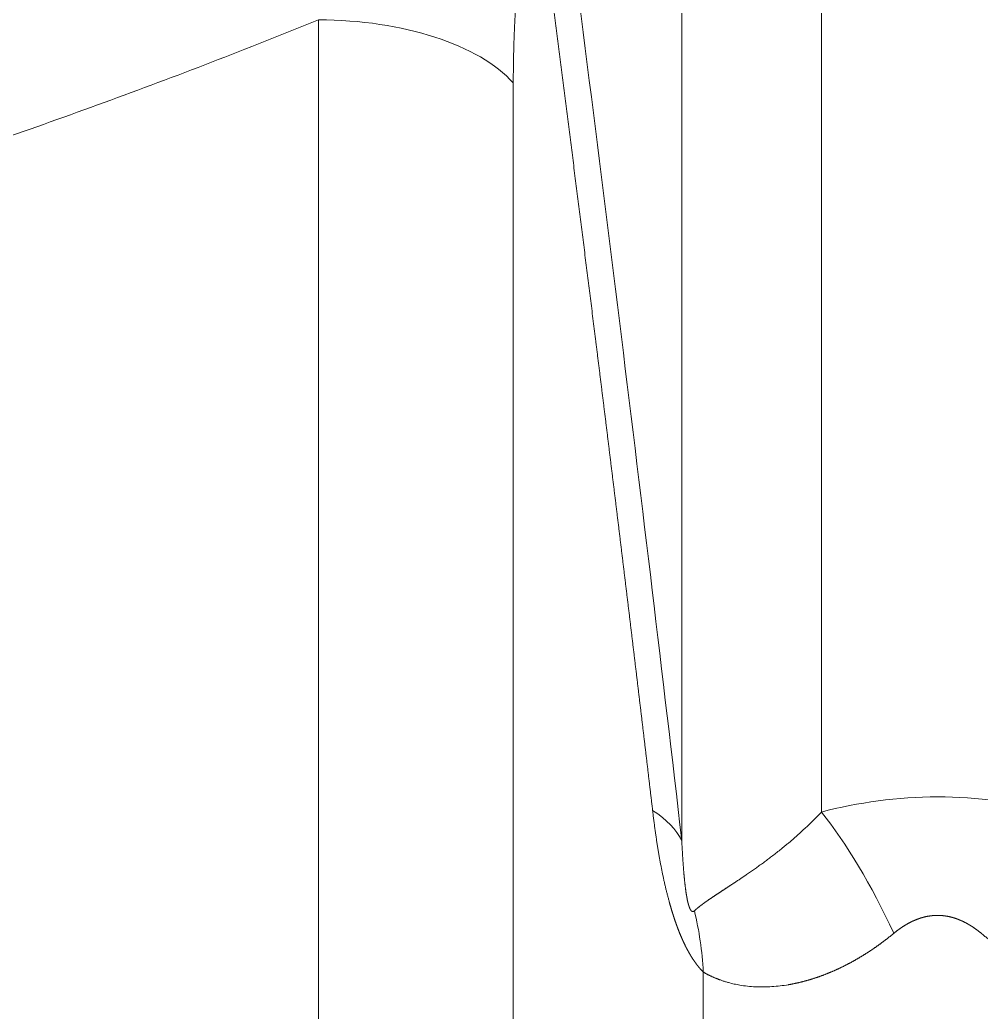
# Model space of a CAD drawing. Header units: millimetres. Extents: x 4664 to 8864, y -38 to 2932.
# Drawn here: x 7934.99 to 7940.89, y 2172.46 to 2178.55 of the extents above; entities that cross this region are included whole.
import ezdxf

# ---------------------------------------------------------------- set-up
doc = ezdxf.new("R2010")
doc.units = ezdxf.units.MM

msp = doc.modelspace()

# ---------------------------------------------------------------- linework, layer by layer
at = {"lineweight": 5}
for p, q in [((7939.9087, 2186.1942), (7939.9087, 2173.688)), ((7939.0527, 2173.5136), (7939.0527, 2182.7664)), ((7936.8248, 2178.5454), (7936.8248, 2157.2276)), ((7938.0194, 2178.1583), (7938.0194, 2157.6393)), ((7939.1846, 2172.7067), (7939.1846, 2154.3043))]:
    msp.add_line(p, q, dxfattribs=at)
for centre, major_axis, ratio, start_param, end_param in [((7930.4432, 2195.3371), (-8.8397, 54.288), 0.099808, 4.282503, 4.405157), ((7936.8248, 2177.896), (-1.3059, 0), 0.497219, 3.557424, 4.712389), ((7936.4846, 2173.1237), (2.5944, 0.3015), 0.315798, 0.11039, 0.365226), ((7939.9087, 2171.5485), (-0.6646, 2.5259), 0.341532, 5.205886, 5.626781), ((7936.7954, 2172.124), (1.8427, 1.851), 0.824618, 5.645584, 5.811601)]:
    msp.add_ellipse(centre, major_axis=major_axis, ratio=ratio, start_param=start_param, end_param=end_param, dxfattribs=at)
for points, knots in [([(7925.8656, 2178.2168), (7926.3173, 2178.2728), (7926.7718, 2178.3389), (7927.6855, 2178.4926), (7928.1446, 2178.58), (7929.0664, 2178.7769), (7929.529, 2178.8863), (7930.2246, 2179.0675), (7930.4567, 2179.1308), (7930.8052, 2179.23), (7930.9796, 2179.2806), (7931.183, 2179.3416), (7931.2848, 2179.3726), (7931.3357, 2179.3882), (7931.3611, 2179.3961), (7931.3738, 2179.4), (7931.3802, 2179.4019), (7931.3834, 2179.4029), (7931.385, 2179.4034), (7931.3858, 2179.4037), (7931.3862, 2179.4038), (7931.3864, 2179.4038), (7931.3865, 2179.4039), (7931.3865, 2179.4039), (7931.3865, 2179.4039), (7931.799, 2179.5314), (7932.2167, 2179.6696), (7933.0611, 2179.9687), (7933.4879, 2180.1297), (7934.3489, 2180.4758), (7934.7832, 2180.661), (7935.6576, 2181.057), (7936.0978, 2181.2678), (7936.5399, 2181.492)], [0, 0, 0, 0, 0.125, 0.125, 0.25, 0.25, 0.375, 0.375, 0.4375, 0.4375, 0.46875, 0.484375, 0.492187, 0.496094, 0.498047, 0.499023, 0.499512, 0.499756, 0.499878, 0.499939, 0.499969, 0.499985, 0.499992, 0.499992, 0.5, 0.5, 0.625, 0.625, 0.75, 0.75, 0.875, 0.875, 1, 1, 1, 1]), ([(7938.1519, 2179.4919), (7938.1514, 2179.4893), (7938.1503, 2179.4843), (7938.1487, 2179.4768), (7938.1471, 2179.4692), (7938.1454, 2179.4616), (7938.1438, 2179.4541), (7938.1423, 2179.4465), (7938.1407, 2179.4389), (7938.1391, 2179.4313), (7938.1375, 2179.4237), (7938.136, 2179.416), (7938.1345, 2179.4084), (7938.1329, 2179.4008), (7938.1314, 2179.3931), (7938.1299, 2179.3855), (7938.1284, 2179.3778), (7938.1269, 2179.3701), (7938.1254, 2179.3624), (7938.124, 2179.3548), (7938.1225, 2179.3471), (7938.1211, 2179.3393), (7938.1196, 2179.3316), (7938.1182, 2179.3239), (7938.1168, 2179.3162), (7938.1154, 2179.3084), (7938.114, 2179.3007), (7938.1126, 2179.2929), (7938.1112, 2179.2851), (7938.1099, 2179.2773), (7938.1085, 2179.2695), (7938.1072, 2179.2617), (7938.1058, 2179.2539), (7938.1045, 2179.2461), (7938.1032, 2179.2383), (7938.1019, 2179.2305), (7938.1006, 2179.2226), (7938.0993, 2179.2148), (7938.098, 2179.2069), (7938.0968, 2179.199), (7938.0955, 2179.1911), (7938.0943, 2179.1832), (7938.093, 2179.1753), (7938.0918, 2179.1674), (7938.0906, 2179.1595), (7938.0894, 2179.1516), (7938.0882, 2179.1436), (7938.087, 2179.1357), (7938.0859, 2179.1277), (7938.0847, 2179.1198), (7938.0836, 2179.1118), (7938.0824, 2179.1038), (7938.0813, 2179.0958), (7938.0802, 2179.0878), (7938.0791, 2179.0798), (7938.078, 2179.0718), (7938.0769, 2179.0638), (7938.0758, 2179.0557), (7938.0747, 2179.0477), (7938.0737, 2179.0396), (7938.0726, 2179.0316), (7938.0716, 2179.0235), (7938.0706, 2179.0154), (7938.0695, 2179.0073), (7938.0685, 2178.9992), (7938.0675, 2178.9911), (7938.0665, 2178.983), (7938.0656, 2178.9748), (7938.0646, 2178.9667), (7938.0636, 2178.9585), (7938.0627, 2178.9504), (7938.0618, 2178.9422), (7938.0608, 2178.934), (7938.0599, 2178.9258), (7938.059, 2178.9176), (7938.0581, 2178.9094), (7938.0572, 2178.9012), (7938.0564, 2178.893), (7938.0555, 2178.8848), (7938.0546, 2178.8765), (7938.0538, 2178.8683), (7938.053, 2178.86), (7938.0521, 2178.8517), (7938.0513, 2178.8434), (7938.0505, 2178.8352), (7938.0497, 2178.8268), (7938.049, 2178.8185), (7938.0482, 2178.8102), (7938.0474, 2178.8019), (7938.0467, 2178.7935), (7938.0459, 2178.7852), (7938.0452, 2178.7768), (7938.0445, 2178.7685), (7938.0438, 2178.7601), (7938.0431, 2178.7517), (7938.0424, 2178.7433), (7938.0417, 2178.7349), (7938.041, 2178.7265), (7938.0404, 2178.7181), (7938.0397, 2178.7096), (7938.0391, 2178.7012), (7938.0384, 2178.6927), (7938.0378, 2178.6843), (7938.0372, 2178.6758), (7938.0366, 2178.6673), (7938.036, 2178.6588), (7938.0355, 2178.6503), (7938.0349, 2178.6418), (7938.0343, 2178.6333), (7938.0338, 2178.6247), (7938.0333, 2178.6162), (7938.0327, 2178.6076), (7938.0322, 2178.5991), (7938.0317, 2178.5905), (7938.0312, 2178.5819), (7938.0307, 2178.5733), (7938.0302, 2178.5647), (7938.0298, 2178.5561), (7938.0293, 2178.5475), (7938.0289, 2178.5389), (7938.0284, 2178.5302), (7938.028, 2178.5216), (7938.0276, 2178.5129), (7938.0272, 2178.5042), (7938.0268, 2178.4956), (7938.0264, 2178.4869), (7938.0261, 2178.4782), (7938.0257, 2178.4695), (7938.0253, 2178.4607), (7938.025, 2178.452), (7938.0247, 2178.4433), (7938.0243, 2178.4345), (7938.024, 2178.4258), (7938.0237, 2178.417), (7938.0234, 2178.4082), (7938.0232, 2178.3994), (7938.0229, 2178.3906), (7938.0226, 2178.3818), (7938.0224, 2178.373), (7938.0221, 2178.3642), (7938.0219, 2178.3553), (7938.0217, 2178.3465), (7938.0215, 2178.3376), (7938.0213, 2178.3288), (7938.0211, 2178.3199), (7938.0209, 2178.311), (7938.0207, 2178.3021), (7938.0206, 2178.2932), (7938.0204, 2178.2843), (7938.0203, 2178.2753), (7938.0202, 2178.2664), (7938.02, 2178.2574), (7938.0199, 2178.2485), (7938.0198, 2178.2395), (7938.0198, 2178.2305), (7938.0197, 2178.2215), (7938.0196, 2178.2125), (7938.0196, 2178.2035), (7938.0195, 2178.1945), (7938.0195, 2178.1855), (7938.0194, 2178.1764), (7938.0194, 2178.1674), (7938.0194, 2178.1613), (7938.0194, 2178.1583)], [0, 0, 0, 0, 0.006543, 0.013081, 0.019612, 0.026138, 0.032658, 0.039173, 0.045681, 0.052184, 0.058681, 0.065173, 0.071659, 0.07814, 0.084615, 0.091084, 0.097549, 0.104007, 0.11046, 0.116908, 0.123351, 0.129788, 0.13622, 0.142647, 0.149068, 0.155484, 0.161895, 0.168301, 0.174702, 0.181098, 0.187489, 0.193875, 0.200256, 0.206631, 0.213002, 0.219369, 0.22573, 0.232086, 0.238438, 0.244785, 0.251127, 0.257465, 0.263797, 0.270126, 0.276449, 0.282768, 0.289083, 0.295393, 0.301699, 0.308, 0.314297, 0.320589, 0.326877, 0.333161, 0.339441, 0.345716, 0.351987, 0.358254, 0.364517, 0.370776, 0.37703, 0.383281, 0.389528, 0.39577, 0.402009, 0.408244, 0.414475, 0.420702, 0.426926, 0.433145, 0.439361, 0.445573, 0.451782, 0.457987, 0.464188, 0.470386, 0.47658, 0.482771, 0.488958, 0.495142, 0.501323, 0.5075, 0.513674, 0.519845, 0.526012, 0.532176, 0.538337, 0.544495, 0.55065, 0.556801, 0.56295, 0.569095, 0.575238, 0.581378, 0.587515, 0.593649, 0.59978, 0.605908, 0.612034, 0.618157, 0.624277, 0.630394, 0.636509, 0.642622, 0.648731, 0.654839, 0.660944, 0.667046, 0.673146, 0.679244, 0.685339, 0.691432, 0.697523, 0.703612, 0.709698, 0.715782, 0.721864, 0.727945, 0.734023, 0.740099, 0.746173, 0.752245, 0.758315, 0.764384, 0.77045, 0.776515, 0.782578, 0.78864, 0.794699, 0.800757, 0.806814, 0.812869, 0.818922, 0.824974, 0.831025, 0.837074, 0.843121, 0.849168, 0.855213, 0.861257, 0.867299, 0.873341, 0.879381, 0.88542, 0.891458, 0.897495, 0.903531, 0.909566, 0.9156, 0.921633, 0.927665, 0.933697, 0.939728, 0.945758, 0.951787, 0.957816, 0.963843, 0.969871, 0.975898, 0.981924, 0.98795, 0.993975, 1, 1, 1, 1]), ([(7938.8738, 2173.6979), (7938.8727, 2173.7077), (7938.8704, 2173.7272), (7938.8669, 2173.7565), (7938.8635, 2173.7859), (7938.86, 2173.8153), (7938.8565, 2173.8446), (7938.8531, 2173.874), (7938.8496, 2173.9034), (7938.8461, 2173.9329), (7938.8426, 2173.9623), (7938.8392, 2173.9917), (7938.8357, 2174.0212), (7938.8322, 2174.0507), (7938.8287, 2174.0802), (7938.8252, 2174.1097), (7938.8217, 2174.1392), (7938.8182, 2174.1687), (7938.8147, 2174.1982), (7938.8112, 2174.2278), (7938.8076, 2174.2574), (7938.8041, 2174.2869), (7938.8006, 2174.3165), (7938.7971, 2174.3461), (7938.7935, 2174.3758), (7938.79, 2174.4054), (7938.7864, 2174.4351), (7938.7829, 2174.4647), (7938.7794, 2174.4944), (7938.7758, 2174.5241), (7938.7722, 2174.5538), (7938.7687, 2174.5835), (7938.7651, 2174.6132), (7938.7616, 2174.643), (7938.758, 2174.6727), (7938.7544, 2174.7025), (7938.7508, 2174.7323), (7938.7473, 2174.7621), (7938.7437, 2174.7919), (7938.7401, 2174.8217), (7938.7365, 2174.8515), (7938.7329, 2174.8814), (7938.7293, 2174.9113), (7938.7257, 2174.9411), (7938.7221, 2174.971), (7938.7185, 2175.0009), (7938.7148, 2175.0308), (7938.7112, 2175.0608), (7938.7076, 2175.0907), (7938.704, 2175.1207), (7938.7003, 2175.1506), (7938.6967, 2175.1806), (7938.6931, 2175.2106), (7938.6894, 2175.2406), (7938.6858, 2175.2706), (7938.6821, 2175.3007), (7938.6785, 2175.3307), (7938.6748, 2175.3608), (7938.6712, 2175.3908), (7938.6675, 2175.4209), (7938.6638, 2175.451), (7938.6601, 2175.4811), (7938.6565, 2175.5113), (7938.6528, 2175.5414), (7938.6491, 2175.5715), (7938.6454, 2175.6017), (7938.6417, 2175.6319), (7938.638, 2175.6621), (7938.6343, 2175.6923), (7938.6306, 2175.7225), (7938.6269, 2175.7527), (7938.6232, 2175.783), (7938.6195, 2175.8132), (7938.6158, 2175.8435), (7938.6121, 2175.8738), (7938.6083, 2175.9041), (7938.6046, 2175.9344), (7938.6009, 2175.9647), (7938.5971, 2175.995), (7938.5934, 2176.0254), (7938.5897, 2176.0557), (7938.5859, 2176.0861), (7938.5822, 2176.1165), (7938.5784, 2176.1469), (7938.5746, 2176.1773), (7938.5709, 2176.2077), (7938.5671, 2176.2381), (7938.5633, 2176.2686), (7938.5596, 2176.299), (7938.5558, 2176.3295), (7938.552, 2176.36), (7938.5482, 2176.3905), (7938.5444, 2176.421), (7938.5406, 2176.4515), (7938.5368, 2176.482), (7938.533, 2176.5126), (7938.5292, 2176.5431), (7938.5241, 2176.5842), (7938.5177, 2176.6357), (7938.5099, 2176.6978), (7938.5022, 2176.7599), (7938.4944, 2176.8221), (7938.4866, 2176.8844), (7938.4788, 2176.9467), (7938.4709, 2177.0091), (7938.4631, 2177.0715), (7938.4552, 2177.134), (7938.4473, 2177.1966), (7938.4394, 2177.2593), (7938.4315, 2177.322), (7938.4236, 2177.3848), (7938.4156, 2177.4476), (7938.4077, 2177.5105), (7938.3997, 2177.5735), (7938.3917, 2177.6365), (7938.3836, 2177.6996), (7938.3756, 2177.7628), (7938.3675, 2177.826), (7938.3595, 2177.8893), (7938.3514, 2177.9527), (7938.3433, 2178.0161), (7938.3351, 2178.0795), (7938.327, 2178.1431), (7938.3188, 2178.2067), (7938.3106, 2178.2704), (7938.3024, 2178.3341), (7938.2942, 2178.3979), (7938.286, 2178.4617), (7938.2777, 2178.5257), (7938.2695, 2178.5897), (7938.2612, 2178.6537), (7938.2529, 2178.7178), (7938.2446, 2178.782), (7938.2362, 2178.8462), (7938.2279, 2178.9105), (7938.2195, 2178.9748), (7938.2111, 2179.0393), (7938.2027, 2179.1037), (7938.1943, 2179.1683), (7938.1859, 2179.2329), (7938.1774, 2179.2975), (7938.1689, 2179.3622), (7938.1605, 2179.427), (7938.1548, 2179.4702), (7938.1519, 2179.4919)], [0, 0, 0, 0, 0.005143, 0.010288, 0.015434, 0.020581, 0.02573, 0.03088, 0.036031, 0.041184, 0.046339, 0.051494, 0.056651, 0.06181, 0.06697, 0.072131, 0.077294, 0.082458, 0.087623, 0.09279, 0.097958, 0.103128, 0.108299, 0.113472, 0.118645, 0.123821, 0.128997, 0.134175, 0.139354, 0.144535, 0.149717, 0.154901, 0.160086, 0.165272, 0.17046, 0.175649, 0.180839, 0.186031, 0.191224, 0.196419, 0.201615, 0.206812, 0.212011, 0.217211, 0.222412, 0.227615, 0.232819, 0.238025, 0.243232, 0.24844, 0.25365, 0.258861, 0.264073, 0.269287, 0.274502, 0.279719, 0.284937, 0.290156, 0.295377, 0.300599, 0.305822, 0.311047, 0.316273, 0.3215, 0.326729, 0.331959, 0.337191, 0.342424, 0.347658, 0.352894, 0.358131, 0.363369, 0.368609, 0.37385, 0.379093, 0.384336, 0.389582, 0.394828, 0.400076, 0.405325, 0.410576, 0.415828, 0.421081, 0.426336, 0.431592, 0.436849, 0.442108, 0.447368, 0.452629, 0.457892, 0.463156, 0.468422, 0.473688, 0.478956, 0.484226, 0.489497, 0.494769, 0.500042, 0.510734, 0.521434, 0.532141, 0.542857, 0.55358, 0.564312, 0.575051, 0.585798, 0.596553, 0.607317, 0.618088, 0.628867, 0.639653, 0.650448, 0.661251, 0.672061, 0.682879, 0.693706, 0.70454, 0.715381, 0.726231, 0.737089, 0.747954, 0.758827, 0.769708, 0.780597, 0.791494, 0.802398, 0.81331, 0.82423, 0.835158, 0.846093, 0.857036, 0.867987, 0.878946, 0.889912, 0.900886, 0.911868, 0.922858, 0.933855, 0.94486, 0.955873, 0.966893, 0.977921, 0.988957, 1, 1, 1, 1]), ([(7936.8248, 2178.5454), (7936.3883, 2178.3681), (7935.5118, 2178.0302), (7934.1868, 2177.5727), (7933.2967, 2177.3003), (7932.6265, 2177.108), (7932.4027, 2177.0459), (7932.0663, 2176.9558), (7931.898, 2176.9115), (7931.7013, 2176.8611), (7931.6029, 2176.8362), (7931.5537, 2176.8239), (7931.5291, 2176.8177), (7931.5168, 2176.8147), (7931.5106, 2176.8131), (7931.5075, 2176.8124), (7931.506, 2176.812), (7931.5053, 2176.8118), (7931.5049, 2176.8117), (7931.5047, 2176.8116), (7931.0455, 2176.6972), (7930.1259, 2176.4855), (7928.7415, 2176.2186), (7927.352, 2176.0018), (7926.4224, 2175.8906), (7925.9567, 2175.8432)], [0, 0, 0, 0, 0.125, 0.25, 0.375, 0.375, 0.4375, 0.4375, 0.46875, 0.484375, 0.492188, 0.496094, 0.498047, 0.499023, 0.499512, 0.499756, 0.499878, 0.499939, 0.499939, 0.5, 0.5, 0.625, 0.75, 0.875, 1, 1, 1, 1]), ([(7939.9087, 2173.688), (7940.1336, 2173.7472), (7940.3771, 2173.7808), (7940.8659, 2173.7808), (7941.1089, 2173.7471), (7941.3336, 2173.688)], [0, 0, 0, 0, 0.5, 0.5, 1, 1, 1, 1]), ([(7939.1846, 2172.7067), (7939.1841, 2172.7072), (7939.1831, 2172.7083), (7939.1815, 2172.7099), (7939.18, 2172.7114), (7939.1784, 2172.713), (7939.1769, 2172.7147), (7939.1754, 2172.7163), (7939.1738, 2172.7179), (7939.1723, 2172.7196), (7939.1708, 2172.7213), (7939.1692, 2172.7229), (7939.1677, 2172.7247), (7939.1662, 2172.7264), (7939.1647, 2172.7281), (7939.1632, 2172.7298), (7939.1617, 2172.7316), (7939.1602, 2172.7334), (7939.1587, 2172.7351), (7939.1572, 2172.7369), (7939.1557, 2172.7388), (7939.1542, 2172.7406), (7939.1527, 2172.7424), (7939.1512, 2172.7443), (7939.1497, 2172.7462), (7939.1482, 2172.748), (7939.1468, 2172.7499), (7939.1453, 2172.7518), (7939.1438, 2172.7538), (7939.1424, 2172.7557), (7939.1409, 2172.7577), (7939.1394, 2172.7596), (7939.138, 2172.7616), (7939.1365, 2172.7636), (7939.1351, 2172.7656), (7939.1336, 2172.7676), (7939.1322, 2172.7697), (7939.1307, 2172.7717), (7939.1293, 2172.7738), (7939.1279, 2172.7759), (7939.1264, 2172.778), (7939.125, 2172.7801), (7939.1236, 2172.7822), (7939.1222, 2172.7843), (7939.1207, 2172.7865), (7939.1193, 2172.7887), (7939.1179, 2172.7908), (7939.1165, 2172.793), (7939.1151, 2172.7952), (7939.1137, 2172.7975), (7939.1123, 2172.7997), (7939.1109, 2172.8019), (7939.1095, 2172.8042), (7939.1081, 2172.8065), (7939.1067, 2172.8088), (7939.1054, 2172.8111), (7939.104, 2172.8134), (7939.1026, 2172.8157), (7939.1012, 2172.8181), (7939.0998, 2172.8204), (7939.0985, 2172.8228), (7939.0971, 2172.8252), (7939.0958, 2172.8276), (7939.0944, 2172.83), (7939.093, 2172.8324), (7939.0917, 2172.8349), (7939.0903, 2172.8373), (7939.089, 2172.8398), (7939.0877, 2172.8423), (7939.0863, 2172.8448), (7939.085, 2172.8473), (7939.0836, 2172.8498), (7939.0823, 2172.8524), (7939.081, 2172.8549), (7939.0797, 2172.8575), (7939.0783, 2172.8601), (7939.077, 2172.8627), (7939.0757, 2172.8653), (7939.0744, 2172.8679), (7939.0731, 2172.8706), (7939.0718, 2172.8732), (7939.0705, 2172.8759), (7939.0692, 2172.8786), (7939.0679, 2172.8813), (7939.0666, 2172.884), (7939.0653, 2172.8867), (7939.064, 2172.8894), (7939.0628, 2172.8922), (7939.0615, 2172.895), (7939.0602, 2172.8977), (7939.0589, 2172.9005), (7939.0577, 2172.9033), (7939.0564, 2172.9062), (7939.0551, 2172.909), (7939.0539, 2172.9118), (7939.0526, 2172.9147), (7939.0514, 2172.9176), (7939.0501, 2172.9205), (7939.0489, 2172.9234), (7939.0476, 2172.9263), (7939.0464, 2172.9292), (7939.0451, 2172.9322), (7939.0439, 2172.9351), (7939.0427, 2172.9381), (7939.0415, 2172.9411), (7939.0402, 2172.9441), (7939.039, 2172.9471), (7939.0378, 2172.9502), (7939.0366, 2172.9532), (7939.0354, 2172.9563), (7939.0342, 2172.9593), (7939.0329, 2172.9624), (7939.0317, 2172.9655), (7939.0305, 2172.9686), (7939.0293, 2172.9718), (7939.0282, 2172.9749), (7939.027, 2172.9781), (7939.0258, 2172.9812), (7939.0246, 2172.9844), (7939.0234, 2172.9876), (7939.0222, 2172.9908), (7939.0211, 2172.994), (7939.0199, 2172.9973), (7939.0187, 2173.0005), (7939.0176, 2173.0038), (7939.0164, 2173.0071), (7939.0152, 2173.0104), (7939.0141, 2173.0137), (7939.0129, 2173.017), (7939.0118, 2173.0203), (7939.0106, 2173.0237), (7939.0095, 2173.0271), (7939.0084, 2173.0304), (7939.0072, 2173.0338), (7939.0061, 2173.0372), (7939.005, 2173.0407), (7939.0038, 2173.0441), (7939.0027, 2173.0475), (7939.0016, 2173.051), (7939.0005, 2173.0545), (7938.9994, 2173.058), (7938.9983, 2173.0615), (7938.9972, 2173.065), (7938.9961, 2173.0685), (7938.995, 2173.0721), (7938.9939, 2173.0756), (7938.9928, 2173.0792), (7938.9917, 2173.0828), (7938.9906, 2173.0864), (7938.9895, 2173.09), (7938.9884, 2173.0936), (7938.9873, 2173.0973), (7938.9863, 2173.1009), (7938.9852, 2173.1046), (7938.9841, 2173.1083), (7938.9831, 2173.112), (7938.982, 2173.1157), (7938.9809, 2173.1194), (7938.9799, 2173.1232), (7938.9788, 2173.1269), (7938.9778, 2173.1307), (7938.9767, 2173.1345), (7938.9742, 2173.1437), (7938.9702, 2173.1584), (7938.9649, 2173.1788), (7938.9597, 2173.1994), (7938.9546, 2173.2203), (7938.9496, 2173.2415), (7938.9447, 2173.2628), (7938.94, 2173.2845), (7938.9353, 2173.3064), (7938.9307, 2173.3285), (7938.9263, 2173.3509), (7938.922, 2173.3736), (7938.9177, 2173.3965), (7938.9143, 2173.4157), (7938.9116, 2173.4314), (7938.9095, 2173.4434), (7938.9075, 2173.4555), (7938.9055, 2173.4677), (7938.9035, 2173.4801), (7938.9016, 2173.4927), (7938.8996, 2173.5053), (7938.8977, 2173.5182), (7938.8957, 2173.5311), (7938.8938, 2173.5442), (7938.8919, 2173.5575), (7938.8901, 2173.5709), (7938.8882, 2173.5844), (7938.8863, 2173.5981), (7938.8845, 2173.612), (7938.8827, 2173.6259), (7938.8809, 2173.64), (7938.8791, 2173.6543), (7938.8773, 2173.6687), (7938.8756, 2173.6832), (7938.8744, 2173.693), (7938.8738, 2173.6979)], [0, 0, 0, 0, 0.003331, 0.006653, 0.009966, 0.013271, 0.016566, 0.019854, 0.023133, 0.026403, 0.029666, 0.03292, 0.036166, 0.039405, 0.042635, 0.045858, 0.049073, 0.052281, 0.055482, 0.058675, 0.061861, 0.065039, 0.068211, 0.071376, 0.074534, 0.077686, 0.080831, 0.08397, 0.087102, 0.090229, 0.093349, 0.096463, 0.099571, 0.102674, 0.105771, 0.108862, 0.111948, 0.115029, 0.118105, 0.121176, 0.124241, 0.127302, 0.130359, 0.133411, 0.136458, 0.139501, 0.14254, 0.145575, 0.148606, 0.151633, 0.154656, 0.157676, 0.160693, 0.163706, 0.166716, 0.169723, 0.172727, 0.175728, 0.178726, 0.181722, 0.184716, 0.187707, 0.190696, 0.193683, 0.196668, 0.199652, 0.202634, 0.205614, 0.208593, 0.21157, 0.214547, 0.217522, 0.220497, 0.223471, 0.226444, 0.229417, 0.23239, 0.235362, 0.238334, 0.241307, 0.244279, 0.247252, 0.250225, 0.253199, 0.256174, 0.259149, 0.262125, 0.265103, 0.268081, 0.271061, 0.274043, 0.277026, 0.280011, 0.282998, 0.285986, 0.288977, 0.29197, 0.294966, 0.297964, 0.300965, 0.303968, 0.306974, 0.309984, 0.312996, 0.316012, 0.319031, 0.322054, 0.32508, 0.32811, 0.331144, 0.334182, 0.337225, 0.340271, 0.343322, 0.346377, 0.349437, 0.352501, 0.355571, 0.358645, 0.361725, 0.36481, 0.3679, 0.370995, 0.374096, 0.377203, 0.380315, 0.383434, 0.386558, 0.389688, 0.392825, 0.395968, 0.399118, 0.402274, 0.405436, 0.408606, 0.411782, 0.414965, 0.418156, 0.421354, 0.424558, 0.427771, 0.430991, 0.434218, 0.437453, 0.440696, 0.443947, 0.447206, 0.450473, 0.453748, 0.457031, 0.460323, 0.463624, 0.466932, 0.47025, 0.473576, 0.476912, 0.480256, 0.483609, 0.486971, 0.490343, 0.493724, 0.497114, 0.500514, 0.518492, 0.536632, 0.554945, 0.573441, 0.592128, 0.611016, 0.630114, 0.649431, 0.668975, 0.688753, 0.708774, 0.729046, 0.749574, 0.760073, 0.77071, 0.781486, 0.792402, 0.803457, 0.814654, 0.825993, 0.837475, 0.8491, 0.860869, 0.872782, 0.884841, 0.897046, 0.909397, 0.921895, 0.934541, 0.947335, 0.960277, 0.973369, 0.986609, 1, 1, 1, 1]), ([(7939.1304, 2173.0826), (7939.131, 2173.0831), (7939.1322, 2173.0842), (7939.134, 2173.0859), (7939.1358, 2173.0875), (7939.1377, 2173.0892), (7939.1397, 2173.0909), (7939.1416, 2173.0926), (7939.1436, 2173.0943), (7939.1457, 2173.096), (7939.1477, 2173.0978), (7939.1498, 2173.0995), (7939.152, 2173.1013), (7939.1542, 2173.1031), (7939.1564, 2173.1049), (7939.1586, 2173.1067), (7939.1609, 2173.1085), (7939.1633, 2173.1103), (7939.1657, 2173.1122), (7939.1681, 2173.1141), (7939.1705, 2173.1159), (7939.173, 2173.1179), (7939.1756, 2173.1198), (7939.1782, 2173.1217), (7939.1808, 2173.1237), (7939.1835, 2173.1256), (7939.1862, 2173.1276), (7939.189, 2173.1297), (7939.1918, 2173.1317), (7939.1946, 2173.1337), (7939.1975, 2173.1358), (7939.2004, 2173.1379), (7939.2034, 2173.14), (7939.2065, 2173.1422), (7939.2096, 2173.1443), (7939.2127, 2173.1465), (7939.2159, 2173.1487), (7939.2191, 2173.1509), (7939.2224, 2173.1532), (7939.2257, 2173.1555), (7939.2291, 2173.1578), (7939.2325, 2173.1601), (7939.236, 2173.1625), (7939.2395, 2173.1648), (7939.2431, 2173.1672), (7939.2467, 2173.1697), (7939.2504, 2173.1721), (7939.2541, 2173.1746), (7939.2579, 2173.1772), (7939.2617, 2173.1797), (7939.2656, 2173.1823), (7939.2696, 2173.1849), (7939.2736, 2173.1875), (7939.2776, 2173.1902), (7939.2818, 2173.1929), (7939.2859, 2173.1957), (7939.2902, 2173.1984), (7939.2944, 2173.2012), (7939.2988, 2173.2041), (7939.3032, 2173.207), (7939.3076, 2173.2099), (7939.3121, 2173.2128), (7939.3167, 2173.2158), (7939.3213, 2173.2189), (7939.326, 2173.2219), (7939.3308, 2173.225), (7939.3356, 2173.2282), (7939.3405, 2173.2314), (7939.3454, 2173.2346), (7939.3504, 2173.2379), (7939.3554, 2173.2412), (7939.3605, 2173.2445), (7939.3657, 2173.2479), (7939.3709, 2173.2514), (7939.3762, 2173.2549), (7939.3816, 2173.2584), (7939.387, 2173.262), (7939.3925, 2173.2657), (7939.398, 2173.2694), (7939.4036, 2173.2731), (7939.4093, 2173.2769), (7939.415, 2173.2807), (7939.4208, 2173.2846), (7939.4267, 2173.2886), (7939.4326, 2173.2926), (7939.4386, 2173.2966), (7939.4503, 2173.3046), (7939.4679, 2173.3167), (7939.4917, 2173.3333), (7939.5159, 2173.3505), (7939.5405, 2173.3682), (7939.5655, 2173.3866), (7939.5908, 2173.4056), (7939.6164, 2173.4252), (7939.6423, 2173.4454), (7939.6626, 2173.4615), (7939.6769, 2173.4731), (7939.6853, 2173.4799), (7939.6936, 2173.4868), (7939.702, 2173.4937), (7939.7103, 2173.5007), (7939.7187, 2173.5078), (7939.727, 2173.5149), (7939.7354, 2173.5222), (7939.7437, 2173.5294), (7939.7521, 2173.5368), (7939.7604, 2173.5442), (7939.7688, 2173.5516), (7939.7771, 2173.5592), (7939.7854, 2173.5668), (7939.7937, 2173.5744), (7939.802, 2173.5821), (7939.8103, 2173.5899), (7939.8186, 2173.5978), (7939.8269, 2173.6057), (7939.8351, 2173.6136), (7939.8434, 2173.6217), (7939.8516, 2173.6297), (7939.8598, 2173.6379), (7939.868, 2173.6461), (7939.8762, 2173.6544), (7939.8843, 2173.6627), (7939.8925, 2173.6711), (7939.9006, 2173.6795), (7939.906, 2173.6852), (7939.9087, 2173.688)], [0, 0, 0, 0, 0.004458, 0.00895, 0.013476, 0.018036, 0.02263, 0.027257, 0.031919, 0.036614, 0.041343, 0.046106, 0.050902, 0.055733, 0.060597, 0.065496, 0.070428, 0.075394, 0.080394, 0.085428, 0.090496, 0.095597, 0.100733, 0.105902, 0.111106, 0.116343, 0.121614, 0.126919, 0.132258, 0.137631, 0.143038, 0.148478, 0.153953, 0.159462, 0.165004, 0.17058, 0.176191, 0.181835, 0.187513, 0.193225, 0.198971, 0.204751, 0.210565, 0.216413, 0.222295, 0.228211, 0.23416, 0.240144, 0.246162, 0.252213, 0.258299, 0.264418, 0.270572, 0.276759, 0.282981, 0.289236, 0.295525, 0.301848, 0.308206, 0.314597, 0.321022, 0.327481, 0.333974, 0.340501, 0.347062, 0.353657, 0.360286, 0.366949, 0.373646, 0.380377, 0.387142, 0.393941, 0.400774, 0.407641, 0.414542, 0.421477, 0.428446, 0.435449, 0.442485, 0.449556, 0.456661, 0.4638, 0.470973, 0.47818, 0.48542, 0.492695, 0.500004, 0.527882, 0.555727, 0.58354, 0.611321, 0.639069, 0.666785, 0.694469, 0.72212, 0.749739, 0.758495, 0.767243, 0.775981, 0.78471, 0.793431, 0.802142, 0.810844, 0.819536, 0.82822, 0.836895, 0.845561, 0.854217, 0.862865, 0.871504, 0.880133, 0.888754, 0.897365, 0.905967, 0.914561, 0.923145, 0.931721, 0.940287, 0.948844, 0.957393, 0.965932, 0.974463, 0.982984, 0.991497, 1, 1, 1, 1]), ([(7939.0527, 2173.5136), (7939.0528, 2173.5109), (7939.053, 2173.5056), (7939.0534, 2173.4976), (7939.0538, 2173.4897), (7939.0542, 2173.4819), (7939.0546, 2173.4742), (7939.055, 2173.4666), (7939.0554, 2173.459), (7939.0559, 2173.4515), (7939.0563, 2173.4441), (7939.0567, 2173.4367), (7939.0571, 2173.4294), (7939.0576, 2173.4222), (7939.058, 2173.4151), (7939.0585, 2173.408), (7939.0589, 2173.401), (7939.0594, 2173.3941), (7939.0598, 2173.3873), (7939.0603, 2173.3805), (7939.0608, 2173.3739), (7939.0612, 2173.3672), (7939.0617, 2173.3607), (7939.0622, 2173.3542), (7939.0627, 2173.3479), (7939.0632, 2173.3415), (7939.0637, 2173.3353), (7939.0642, 2173.3291), (7939.0647, 2173.323), (7939.0652, 2173.317), (7939.0657, 2173.3111), (7939.0662, 2173.3052), (7939.0668, 2173.2994), (7939.0673, 2173.2937), (7939.0678, 2173.2881), (7939.0684, 2173.2825), (7939.0689, 2173.277), (7939.0695, 2173.2716), (7939.07, 2173.2663), (7939.0706, 2173.261), (7939.0711, 2173.2558), (7939.0717, 2173.2507), (7939.0723, 2173.2456), (7939.0728, 2173.2406), (7939.0734, 2173.2358), (7939.074, 2173.2309), (7939.0746, 2173.2262), (7939.0752, 2173.2215), (7939.0758, 2173.2169), (7939.0764, 2173.2124), (7939.077, 2173.2079), (7939.0776, 2173.2036), (7939.0782, 2173.1993), (7939.0789, 2173.195), (7939.0795, 2173.1909), (7939.0801, 2173.1868), (7939.0807, 2173.1828), (7939.0814, 2173.1789), (7939.082, 2173.175), (7939.0827, 2173.1713), (7939.0833, 2173.1676), (7939.084, 2173.1639), (7939.0847, 2173.1604), (7939.0853, 2173.1569), (7939.086, 2173.1535), (7939.0867, 2173.1502), (7939.0873, 2173.1469), (7939.088, 2173.1437), (7939.0887, 2173.1406), (7939.0894, 2173.1376), (7939.0901, 2173.1347), (7939.0908, 2173.1318), (7939.0915, 2173.129), (7939.0922, 2173.1262), (7939.0929, 2173.1236), (7939.0937, 2173.121), (7939.0944, 2173.1185), (7939.0951, 2173.1161), (7939.0958, 2173.1137), (7939.0966, 2173.1114), (7939.0973, 2173.1092), (7939.0981, 2173.1071), (7939.0988, 2173.105), (7939.0996, 2173.1031), (7939.1003, 2173.1012), (7939.1011, 2173.0993), (7939.1018, 2173.0976), (7939.1026, 2173.0959), (7939.1034, 2173.0943), (7939.1042, 2173.0927), (7939.105, 2173.0913), (7939.1057, 2173.0899), (7939.1065, 2173.0886), (7939.1073, 2173.0874), (7939.1081, 2173.0862), (7939.1089, 2173.0851), (7939.1098, 2173.0841), (7939.1106, 2173.0832), (7939.1114, 2173.0823), (7939.1122, 2173.0816), (7939.113, 2173.0809), (7939.1139, 2173.0802), (7939.1147, 2173.0797), (7939.1155, 2173.0792), (7939.1164, 2173.0788), (7939.1172, 2173.0785), (7939.1181, 2173.0782), (7939.1189, 2173.078), (7939.1198, 2173.0779), (7939.1206, 2173.0779), (7939.1215, 2173.078), (7939.1224, 2173.0781), (7939.1232, 2173.0783), (7939.1241, 2173.0786), (7939.125, 2173.0789), (7939.1259, 2173.0793), (7939.1268, 2173.0798), (7939.1277, 2173.0804), (7939.1286, 2173.081), (7939.1295, 2173.0818), (7939.1301, 2173.0823), (7939.1304, 2173.0826)], [0, 0, 0, 0, 0.017906, 0.035612, 0.05312, 0.070428, 0.087536, 0.104446, 0.121157, 0.137669, 0.153982, 0.170096, 0.186012, 0.20173, 0.217249, 0.23257, 0.247692, 0.262617, 0.277344, 0.291873, 0.306204, 0.320338, 0.334275, 0.348015, 0.361558, 0.374903, 0.388053, 0.401006, 0.413762, 0.426323, 0.438688, 0.450857, 0.462831, 0.474611, 0.486195, 0.497584, 0.50878, 0.519782, 0.53059, 0.541204, 0.551626, 0.561856, 0.571893, 0.581739, 0.591394, 0.600857, 0.610131, 0.619215, 0.62811, 0.636816, 0.645335, 0.653667, 0.661812, 0.669772, 0.677547, 0.685138, 0.692547, 0.699774, 0.70682, 0.713687, 0.720376, 0.726889, 0.733227, 0.739391, 0.745385, 0.751208, 0.756865, 0.762357, 0.767687, 0.772858, 0.777873, 0.782735, 0.787448, 0.792017, 0.796446, 0.800739, 0.804903, 0.808943, 0.812866, 0.81668, 0.820392, 0.82401, 0.827544, 0.831003, 0.834399, 0.837742, 0.841044, 0.844316, 0.847572, 0.850824, 0.854085, 0.857366, 0.860681, 0.864041, 0.867458, 0.870943, 0.874505, 0.878155, 0.881902, 0.885753, 0.889717, 0.8938, 0.898009, 0.902349, 0.906826, 0.911445, 0.916211, 0.921126, 0.926195, 0.931422, 0.936808, 0.942358, 0.948073, 0.953957, 0.96001, 0.966235, 0.972634, 0.979209, 0.98596, 0.99289, 1, 1, 1, 1]), ([(7940.8887, 2172.9449), (7940.8877, 2172.9457), (7940.8858, 2172.9473), (7940.8829, 2172.9496), (7940.88, 2172.9519), (7940.8771, 2172.9542), (7940.8743, 2172.9565), (7940.8714, 2172.9587), (7940.8685, 2172.9609), (7940.8656, 2172.9631), (7940.8627, 2172.9653), (7940.8598, 2172.9674), (7940.8569, 2172.9695), (7940.854, 2172.9716), (7940.8512, 2172.9736), (7940.8483, 2172.9757), (7940.8454, 2172.9777), (7940.8425, 2172.9796), (7940.8396, 2172.9816), (7940.8367, 2172.9835), (7940.8338, 2172.9854), (7940.8309, 2172.9873), (7940.828, 2172.9891), (7940.8251, 2172.991), (7940.8222, 2172.9928), (7940.8193, 2172.9945), (7940.8164, 2172.9963), (7940.8135, 2172.998), (7940.8106, 2172.9997), (7940.8077, 2173.0014), (7940.8048, 2173.003), (7940.8019, 2173.0046), (7940.799, 2173.0062), (7940.7961, 2173.0078), (7940.7932, 2173.0093), (7940.7903, 2173.0108), (7940.7874, 2173.0123), (7940.7845, 2173.0138), (7940.7816, 2173.0152), (7940.7787, 2173.0166), (7940.7758, 2173.018), (7940.7729, 2173.0194), (7940.7699, 2173.0207), (7940.767, 2173.022), (7940.7641, 2173.0233), (7940.7612, 2173.0245), (7940.7583, 2173.0258), (7940.7554, 2173.027), (7940.7525, 2173.0281), (7940.7496, 2173.0293), (7940.7467, 2173.0304), (7940.7437, 2173.0315), (7940.7408, 2173.0326), (7940.7379, 2173.0336), (7940.735, 2173.0347), (7940.7321, 2173.0357), (7940.7292, 2173.0366), (7940.7263, 2173.0376), (7940.7233, 2173.0385), (7940.7204, 2173.0394), (7940.7175, 2173.0403), (7940.7146, 2173.0411), (7940.7117, 2173.0419), (7940.7088, 2173.0427), (7940.7058, 2173.0435), (7940.7029, 2173.0442), (7940.7, 2173.0449), (7940.6971, 2173.0456), (7940.6942, 2173.0463), (7940.6913, 2173.0469), (7940.6883, 2173.0475), (7940.6854, 2173.0481), (7940.6825, 2173.0486), (7940.6796, 2173.0492), (7940.6767, 2173.0497), (7940.6737, 2173.0501), (7940.6708, 2173.0506), (7940.6679, 2173.051), (7940.665, 2173.0514), (7940.662, 2173.0518), (7940.6591, 2173.0522), (7940.6562, 2173.0525), (7940.6533, 2173.0528), (7940.6504, 2173.053), (7940.6474, 2173.0533), (7940.6445, 2173.0535), (7940.6416, 2173.0537), (7940.6387, 2173.0539), (7940.6358, 2173.054), (7940.6328, 2173.0541), (7940.6299, 2173.0542), (7940.627, 2173.0543), (7940.6241, 2173.0543), (7940.6211, 2173.0543), (7940.6182, 2173.0543), (7940.6153, 2173.0543), (7940.6124, 2173.0542), (7940.6095, 2173.0541), (7940.6065, 2173.054), (7940.6036, 2173.0539), (7940.6007, 2173.0537), (7940.5978, 2173.0535), (7940.5948, 2173.0533), (7940.5919, 2173.053), (7940.589, 2173.0528), (7940.5861, 2173.0525), (7940.5832, 2173.0522), (7940.5802, 2173.0518), (7940.5773, 2173.0514), (7940.5744, 2173.051), (7940.5715, 2173.0506), (7940.5686, 2173.0501), (7940.5656, 2173.0497), (7940.5627, 2173.0492), (7940.5598, 2173.0486), (7940.5569, 2173.0481), (7940.554, 2173.0475), (7940.551, 2173.0469), (7940.5481, 2173.0463), (7940.5452, 2173.0456), (7940.5423, 2173.0449), (7940.5394, 2173.0442), (7940.5364, 2173.0435), (7940.5335, 2173.0427), (7940.5306, 2173.0419), (7940.5277, 2173.0411), (7940.5248, 2173.0403), (7940.5219, 2173.0394), (7940.5189, 2173.0385), (7940.516, 2173.0376), (7940.5131, 2173.0366), (7940.5102, 2173.0357), (7940.5073, 2173.0347), (7940.5044, 2173.0336), (7940.5015, 2173.0326), (7940.4985, 2173.0315), (7940.4956, 2173.0304), (7940.4927, 2173.0293), (7940.4898, 2173.0281), (7940.4869, 2173.027), (7940.484, 2173.0258), (7940.4811, 2173.0245), (7940.4782, 2173.0233), (7940.4752, 2173.022), (7940.4723, 2173.0207), (7940.4694, 2173.0194), (7940.4665, 2173.018), (7940.4636, 2173.0166), (7940.4607, 2173.0152), (7940.4578, 2173.0138), (7940.4549, 2173.0123), (7940.452, 2173.0108), (7940.4491, 2173.0093), (7940.4462, 2173.0078), (7940.4433, 2173.0062), (7940.4404, 2173.0046), (7940.4375, 2173.003), (7940.4346, 2173.0014), (7940.4317, 2172.9997), (7940.4288, 2172.998), (7940.4259, 2172.9963), (7940.423, 2172.9945), (7940.4201, 2172.9928), (7940.4172, 2172.991), (7940.4143, 2172.9891), (7940.4114, 2172.9873), (7940.4085, 2172.9854), (7940.4056, 2172.9835), (7940.4027, 2172.9816), (7940.3998, 2172.9796), (7940.3969, 2172.9777), (7940.394, 2172.9757), (7940.3911, 2172.9736), (7940.3882, 2172.9716), (7940.3854, 2172.9695), (7940.3825, 2172.9674), (7940.3796, 2172.9653), (7940.3767, 2172.9631), (7940.3738, 2172.9609), (7940.3709, 2172.9587), (7940.368, 2172.9565), (7940.3652, 2172.9542), (7940.3623, 2172.9519), (7940.3594, 2172.9496), (7940.3565, 2172.9473), (7940.3546, 2172.9457), (7940.3536, 2172.9449)], [0, 0, 0, 0, 0.006816, 0.013593, 0.02033, 0.027027, 0.033686, 0.040306, 0.046887, 0.053429, 0.059934, 0.0664, 0.072829, 0.07922, 0.085574, 0.09189, 0.09817, 0.104414, 0.110621, 0.116793, 0.122928, 0.129029, 0.135094, 0.141124, 0.14712, 0.153081, 0.159009, 0.164903, 0.170763, 0.176591, 0.182385, 0.188148, 0.193878, 0.199577, 0.205244, 0.210881, 0.216486, 0.222062, 0.227607, 0.233123, 0.23861, 0.244068, 0.249498, 0.2549, 0.260274, 0.265621, 0.270941, 0.276235, 0.281503, 0.286746, 0.291964, 0.297157, 0.302326, 0.307472, 0.312594, 0.317694, 0.322771, 0.327827, 0.332862, 0.337876, 0.34287, 0.347844, 0.352799, 0.357735, 0.362653, 0.367554, 0.372438, 0.377305, 0.382156, 0.386992, 0.391814, 0.396621, 0.401414, 0.406195, 0.410963, 0.415719, 0.420464, 0.425198, 0.429922, 0.434637, 0.439343, 0.44404, 0.448731, 0.453414, 0.45809, 0.462761, 0.467427, 0.472089, 0.476747, 0.481401, 0.486053, 0.490703, 0.495352, 0.5, 0.504648, 0.509297, 0.513947, 0.518599, 0.523253, 0.527911, 0.532573, 0.537239, 0.54191, 0.546586, 0.551269, 0.55596, 0.560657, 0.565363, 0.570078, 0.574802, 0.579536, 0.584281, 0.589037, 0.593805, 0.598586, 0.603379, 0.608186, 0.613008, 0.617844, 0.622695, 0.627562, 0.632446, 0.637347, 0.642265, 0.647201, 0.652156, 0.65713, 0.662124, 0.667138, 0.672173, 0.677229, 0.682306, 0.687406, 0.692528, 0.697674, 0.702843, 0.708036, 0.713254, 0.718497, 0.723765, 0.729059, 0.734379, 0.739726, 0.7451, 0.750502, 0.755932, 0.76139, 0.766877, 0.772393, 0.777938, 0.783514, 0.789119, 0.794756, 0.800423, 0.806122, 0.811852, 0.817615, 0.823409, 0.829237, 0.835097, 0.840991, 0.846919, 0.85288, 0.858876, 0.864906, 0.870971, 0.877072, 0.883207, 0.889379, 0.895586, 0.90183, 0.90811, 0.914426, 0.92078, 0.927171, 0.9336, 0.940066, 0.946571, 0.953113, 0.959694, 0.966314, 0.972973, 0.97967, 0.986407, 0.993184, 1, 1, 1, 1]), ([(7940.3536, 2172.9449), (7940.3521, 2172.9436), (7940.349, 2172.9411), (7940.3443, 2172.9372), (7940.3396, 2172.9334), (7940.3349, 2172.9297), (7940.3302, 2172.9259), (7940.3255, 2172.9222), (7940.3208, 2172.9185), (7940.3161, 2172.9148), (7940.3114, 2172.9111), (7940.3067, 2172.9074), (7940.3019, 2172.9038), (7940.2972, 2172.9002), (7940.2924, 2172.8966), (7940.2877, 2172.893), (7940.2829, 2172.8895), (7940.2782, 2172.8859), (7940.2734, 2172.8824), (7940.2686, 2172.8789), (7940.2638, 2172.8755), (7940.259, 2172.872), (7940.2543, 2172.8686), (7940.2495, 2172.8652), (7940.2446, 2172.8618), (7940.2398, 2172.8584), (7940.235, 2172.8551), (7940.2302, 2172.8518), (7940.2254, 2172.8485), (7940.2205, 2172.8452), (7940.2157, 2172.842), (7940.2109, 2172.8387), (7940.206, 2172.8355), (7940.2012, 2172.8323), (7940.1963, 2172.8292), (7940.1915, 2172.826), (7940.1866, 2172.8229), (7940.1817, 2172.8198), (7940.1769, 2172.8167), (7940.172, 2172.8137), (7940.1671, 2172.8106), (7940.1622, 2172.8076), (7940.1573, 2172.8046), (7940.1524, 2172.8017), (7940.1475, 2172.7987), (7940.1426, 2172.7958), (7940.1377, 2172.7929), (7940.1328, 2172.79), (7940.1279, 2172.7871), (7940.123, 2172.7843), (7940.1181, 2172.7815), (7940.1131, 2172.7787), (7940.1082, 2172.7759), (7940.1033, 2172.7732), (7940.0983, 2172.7705), (7940.0934, 2172.7678), (7940.0885, 2172.7651), (7940.0835, 2172.7624), (7940.0786, 2172.7598), (7940.0736, 2172.7572), (7940.0687, 2172.7546), (7940.0637, 2172.752), (7940.0588, 2172.7495), (7940.0538, 2172.747), (7940.0488, 2172.7445), (7940.0439, 2172.742), (7940.0389, 2172.7395), (7940.0339, 2172.7371), (7940.029, 2172.7347), (7940.024, 2172.7323), (7940.019, 2172.73), (7940.0141, 2172.7276), (7940.0091, 2172.7253), (7940.0041, 2172.723), (7939.9991, 2172.7208), (7939.9941, 2172.7185), (7939.9892, 2172.7163), (7939.9842, 2172.7141), (7939.9792, 2172.7119), (7939.9742, 2172.7098), (7939.9692, 2172.7077), (7939.9642, 2172.7056), (7939.9593, 2172.7035), (7939.9543, 2172.7014), (7939.9493, 2172.6994), (7939.9443, 2172.6974), (7939.9393, 2172.6954), (7939.9343, 2172.6934), (7939.9293, 2172.6915), (7939.9244, 2172.6896), (7939.9194, 2172.6877), (7939.9144, 2172.6858), (7939.9094, 2172.684), (7939.9044, 2172.6822), (7939.8994, 2172.6804), (7939.8944, 2172.6786), (7939.8895, 2172.6769), (7939.8845, 2172.6752), (7939.8795, 2172.6735), (7939.8745, 2172.6718), (7939.8695, 2172.6701), (7939.8646, 2172.6685), (7939.8596, 2172.6669), (7939.8546, 2172.6653), (7939.8496, 2172.6638), (7939.8447, 2172.6623), (7939.8397, 2172.6608), (7939.8347, 2172.6593), (7939.8298, 2172.6578), (7939.8248, 2172.6564), (7939.8199, 2172.655), (7939.8149, 2172.6536), (7939.81, 2172.6522), (7939.805, 2172.6509), (7939.8001, 2172.6496), (7939.7951, 2172.6483), (7939.7902, 2172.6471), (7939.7852, 2172.6458), (7939.7803, 2172.6446), (7939.7754, 2172.6434), (7939.7705, 2172.6423), (7939.7655, 2172.6411), (7939.7606, 2172.64), (7939.7557, 2172.6389), (7939.7508, 2172.6379), (7939.7459, 2172.6368), (7939.741, 2172.6358), (7939.7361, 2172.6348), (7939.7312, 2172.6339), (7939.7263, 2172.6329), (7939.7214, 2172.632), (7939.7166, 2172.6312), (7939.7117, 2172.6303), (7939.6914, 2172.6268), (7939.6557, 2172.6217), (7939.6049, 2172.6171), (7939.5545, 2172.6152), (7939.5045, 2172.6161), (7939.4553, 2172.6199), (7939.4179, 2172.6251), (7939.3911, 2172.6301), (7939.3741, 2172.6336), (7939.3567, 2172.6377), (7939.3389, 2172.6424), (7939.3209, 2172.6477), (7939.3026, 2172.6535), (7939.2886, 2172.6584), (7939.2787, 2172.6621), (7939.2729, 2172.6644), (7939.2671, 2172.6666), (7939.2614, 2172.6689), (7939.2558, 2172.6713), (7939.2502, 2172.6736), (7939.2448, 2172.676), (7939.2393, 2172.6784), (7939.234, 2172.6808), (7939.2287, 2172.6833), (7939.2235, 2172.6858), (7939.2184, 2172.6883), (7939.2134, 2172.6909), (7939.2084, 2172.6934), (7939.2035, 2172.6961), (7939.1987, 2172.6987), (7939.1939, 2172.7013), (7939.1892, 2172.704), (7939.1862, 2172.7058), (7939.1846, 2172.7067)], [0, 0, 0, 0, 0.003859, 0.007715, 0.01157, 0.015422, 0.019272, 0.023121, 0.026967, 0.030812, 0.034655, 0.038496, 0.042335, 0.046172, 0.050007, 0.05384, 0.057672, 0.061502, 0.06533, 0.069157, 0.072981, 0.076804, 0.080626, 0.084446, 0.088264, 0.092081, 0.095896, 0.099709, 0.103521, 0.107332, 0.111141, 0.114948, 0.118754, 0.122559, 0.126362, 0.130164, 0.133965, 0.137764, 0.141562, 0.145359, 0.149154, 0.152948, 0.156741, 0.160533, 0.164324, 0.168113, 0.171902, 0.175689, 0.179475, 0.18326, 0.187044, 0.190827, 0.194609, 0.19839, 0.202171, 0.20595, 0.209728, 0.213506, 0.217282, 0.221058, 0.224833, 0.228607, 0.232381, 0.236153, 0.239925, 0.243697, 0.247467, 0.251237, 0.255006, 0.258775, 0.262543, 0.266311, 0.270078, 0.273844, 0.27761, 0.281376, 0.285141, 0.288906, 0.29267, 0.296434, 0.300198, 0.303961, 0.307724, 0.311486, 0.315249, 0.319011, 0.322773, 0.326535, 0.330296, 0.334057, 0.337819, 0.34158, 0.345341, 0.349102, 0.352863, 0.356624, 0.360385, 0.364146, 0.367907, 0.371669, 0.37543, 0.379191, 0.382953, 0.386715, 0.390477, 0.394239, 0.398001, 0.401764, 0.405527, 0.409291, 0.413054, 0.416818, 0.420583, 0.424347, 0.428113, 0.431878, 0.435645, 0.439411, 0.443178, 0.446946, 0.450714, 0.454483, 0.458253, 0.462023, 0.465794, 0.469565, 0.473337, 0.47711, 0.480884, 0.484658, 0.488434, 0.49221, 0.495987, 0.499764, 0.539466, 0.579935, 0.621194, 0.663266, 0.706173, 0.749935, 0.765539, 0.781883, 0.798967, 0.816792, 0.835357, 0.854665, 0.874715, 0.88132, 0.887925, 0.894528, 0.90113, 0.90773, 0.91433, 0.920927, 0.927524, 0.934119, 0.940713, 0.947306, 0.953897, 0.960487, 0.967076, 0.973663, 0.980249, 0.986834, 0.993418, 1, 1, 1, 1]), ([(7942.0577, 2172.7067), (7942.0568, 2172.7062), (7942.0552, 2172.7053), (7942.0527, 2172.7039), (7942.0502, 2172.7025), (7942.0477, 2172.7011), (7942.0452, 2172.6997), (7942.0427, 2172.6984), (7942.0402, 2172.697), (7942.0377, 2172.6957), (7942.0351, 2172.6944), (7942.0326, 2172.6931), (7942.0301, 2172.6918), (7942.0276, 2172.6905), (7942.0251, 2172.6893), (7942.0225, 2172.6881), (7942.02, 2172.6868), (7942.0175, 2172.6856), (7942.015, 2172.6845), (7942.0125, 2172.6833), (7942.01, 2172.6821), (7942.0075, 2172.681), (7942.0049, 2172.6798), (7942.0024, 2172.6787), (7941.9999, 2172.6776), (7941.9974, 2172.6765), (7941.995, 2172.6755), (7941.9925, 2172.6744), (7941.99, 2172.6734), (7941.9875, 2172.6723), (7941.985, 2172.6713), (7941.9826, 2172.6703), (7941.9801, 2172.6693), (7941.9777, 2172.6683), (7941.9752, 2172.6674), (7941.9728, 2172.6664), (7941.9704, 2172.6655), (7941.9679, 2172.6645), (7941.9655, 2172.6636), (7941.9631, 2172.6627), (7941.9607, 2172.6618), (7941.9584, 2172.661), (7941.956, 2172.6601), (7941.9536, 2172.6593), (7941.9513, 2172.6584), (7941.9489, 2172.6576), (7941.9466, 2172.6568), (7941.9443, 2172.656), (7941.942, 2172.6552), (7941.9397, 2172.6544), (7941.9374, 2172.6537), (7941.9352, 2172.6529), (7941.9329, 2172.6522), (7941.9307, 2172.6514), (7941.9284, 2172.6507), (7941.9262, 2172.65), (7941.924, 2172.6493), (7941.9218, 2172.6487), (7941.9197, 2172.648), (7941.9175, 2172.6473), (7941.9154, 2172.6467), (7941.9132, 2172.646), (7941.9111, 2172.6454), (7941.909, 2172.6448), (7941.907, 2172.6442), (7941.9049, 2172.6436), (7941.9029, 2172.643), (7941.9008, 2172.6424), (7941.8988, 2172.6419), (7941.8968, 2172.6413), (7941.8949, 2172.6408), (7941.8929, 2172.6403), (7941.891, 2172.6397), (7941.889, 2172.6392), (7941.8871, 2172.6387), (7941.8853, 2172.6382), (7941.8834, 2172.6377), (7941.8816, 2172.6373), (7941.8797, 2172.6368), (7941.8779, 2172.6364), (7941.8761, 2172.6359), (7941.8744, 2172.6355), (7941.8726, 2172.6351), (7941.8709, 2172.6346), (7941.8692, 2172.6342), (7941.8675, 2172.6338), (7941.8658, 2172.6335), (7941.8642, 2172.6331), (7941.8626, 2172.6327), (7941.861, 2172.6323), (7941.8594, 2172.632), (7941.8578, 2172.6317), (7941.8563, 2172.6313), (7941.8548, 2172.631), (7941.8533, 2172.6307), (7941.8518, 2172.6304), (7941.8504, 2172.6301), (7941.8489, 2172.6298), (7941.8475, 2172.6295), (7941.8461, 2172.6292), (7941.8448, 2172.6289), (7941.8435, 2172.6287), (7941.8421, 2172.6284), (7941.8409, 2172.6282), (7941.8396, 2172.628), (7941.8383, 2172.6277), (7941.8371, 2172.6275), (7941.8359, 2172.6273), (7941.8325, 2172.6267), (7941.8267, 2172.6257), (7941.8185, 2172.6245), (7941.8103, 2172.6233), (7941.8021, 2172.6222), (7941.7938, 2172.6212), (7941.7855, 2172.6203), (7941.7772, 2172.6194), (7941.7688, 2172.6187), (7941.7604, 2172.618), (7941.752, 2172.6174), (7941.7435, 2172.6169), (7941.7351, 2172.6165), (7941.7266, 2172.6161), (7941.718, 2172.6159), (7941.7095, 2172.6157), (7941.7009, 2172.6156), (7941.6924, 2172.6156), (7941.6838, 2172.6157), (7941.6752, 2172.6159), (7941.6665, 2172.6161), (7941.6579, 2172.6164), (7941.6493, 2172.6168), (7941.6406, 2172.6173), (7941.632, 2172.6179), (7941.6233, 2172.6185), (7941.6146, 2172.6192), (7941.606, 2172.62), (7941.5973, 2172.6209), (7941.5886, 2172.6219), (7941.5799, 2172.6229), (7941.5712, 2172.624), (7941.5626, 2172.6252), (7941.5539, 2172.6265), (7941.5452, 2172.6278), (7941.5362, 2172.6293), (7941.5268, 2172.6309), (7941.517, 2172.6327), (7941.5072, 2172.6346), (7941.4974, 2172.6366), (7941.4876, 2172.6387), (7941.4778, 2172.6409), (7941.4679, 2172.6432), (7941.458, 2172.6456), (7941.4481, 2172.6481), (7941.4382, 2172.6506), (7941.4283, 2172.6533), (7941.4184, 2172.6561), (7941.4084, 2172.659), (7941.3985, 2172.662), (7941.3885, 2172.6651), (7941.3786, 2172.6682), (7941.3686, 2172.6715), (7941.3586, 2172.6749), (7941.3486, 2172.6783), (7941.3387, 2172.6819), (7941.3287, 2172.6855), (7941.3187, 2172.6893), (7941.3087, 2172.6931), (7941.2987, 2172.6971), (7941.2887, 2172.7011), (7941.2787, 2172.7053), (7941.2687, 2172.7095), (7941.2588, 2172.7138), (7941.2488, 2172.7182), (7941.2388, 2172.7227), (7941.2288, 2172.7273), (7941.2189, 2172.732), (7941.2089, 2172.7368), (7941.199, 2172.7417), (7941.189, 2172.7467), (7941.1791, 2172.7517), (7941.1692, 2172.7569), (7941.1592, 2172.7622), (7941.1493, 2172.7675), (7941.1395, 2172.7729), (7941.1296, 2172.7784), (7941.1197, 2172.7841), (7941.1099, 2172.7898), (7941.1, 2172.7955), (7941.0902, 2172.8014), (7941.0804, 2172.8074), (7941.0706, 2172.8135), (7941.0609, 2172.8196), (7941.0511, 2172.8258), (7941.0414, 2172.8321), (7941.0317, 2172.8386), (7941.022, 2172.845), (7941.0123, 2172.8516), (7941.0026, 2172.8583), (7940.993, 2172.8651), (7940.9834, 2172.8719), (7940.9738, 2172.8788), (7940.9643, 2172.8858), (7940.9547, 2172.8929), (7940.9452, 2172.9001), (7940.9357, 2172.9074), (7940.9262, 2172.9147), (7940.9168, 2172.9221), (7940.9074, 2172.9296), (7940.898, 2172.9372), (7940.8918, 2172.9423), (7940.8887, 2172.9449)], [0, 0, 0, 0, 0.003572, 0.007121, 0.010646, 0.014148, 0.017627, 0.021082, 0.024514, 0.027923, 0.031308, 0.03467, 0.038008, 0.041323, 0.044615, 0.047883, 0.051128, 0.054349, 0.057548, 0.060722, 0.063874, 0.067002, 0.070106, 0.073187, 0.076245, 0.07928, 0.082291, 0.085278, 0.088243, 0.091184, 0.094101, 0.096995, 0.099866, 0.102713, 0.105537, 0.108338, 0.111115, 0.113869, 0.116599, 0.119307, 0.12199, 0.12465, 0.127287, 0.129901, 0.132491, 0.135058, 0.137601, 0.140121, 0.142618, 0.145091, 0.147541, 0.149967, 0.15237, 0.15475, 0.157106, 0.159439, 0.161748, 0.164034, 0.166297, 0.168536, 0.170752, 0.172945, 0.175114, 0.177259, 0.179382, 0.181481, 0.183556, 0.185608, 0.187637, 0.189643, 0.191625, 0.193583, 0.195518, 0.19743, 0.199319, 0.201184, 0.203025, 0.204844, 0.206639, 0.20841, 0.210158, 0.211883, 0.213584, 0.215262, 0.216917, 0.218548, 0.220156, 0.22174, 0.223301, 0.224839, 0.226353, 0.227844, 0.229312, 0.230756, 0.232177, 0.233574, 0.234948, 0.236299, 0.237626, 0.23893, 0.24021, 0.241467, 0.242701, 0.243911, 0.245098, 0.246262, 0.247402, 0.248519, 0.249613, 0.257163, 0.264688, 0.272187, 0.279661, 0.28711, 0.294533, 0.301932, 0.309306, 0.316655, 0.32398, 0.33128, 0.338555, 0.345806, 0.353033, 0.360236, 0.367414, 0.374569, 0.3817, 0.388807, 0.39589, 0.40295, 0.409987, 0.417, 0.423991, 0.430958, 0.437902, 0.444823, 0.451722, 0.458598, 0.465452, 0.472284, 0.479093, 0.48588, 0.492645, 0.499389, 0.506956, 0.51452, 0.522081, 0.529639, 0.537195, 0.544747, 0.552297, 0.559845, 0.56739, 0.574934, 0.582476, 0.590016, 0.597555, 0.605093, 0.61263, 0.620166, 0.627702, 0.635237, 0.642772, 0.650306, 0.657841, 0.665376, 0.672912, 0.680448, 0.687985, 0.695524, 0.703063, 0.710604, 0.718146, 0.725691, 0.733237, 0.740785, 0.748336, 0.755889, 0.763445, 0.771004, 0.778566, 0.786131, 0.793699, 0.801271, 0.808847, 0.816427, 0.824011, 0.8316, 0.839192, 0.84679, 0.854393, 0.862, 0.869613, 0.877231, 0.884855, 0.892484, 0.90012, 0.907761, 0.915409, 0.923063, 0.930724, 0.938392, 0.946067, 0.953749, 0.961438, 0.969135, 0.976839, 0.984551, 0.992272, 1, 1, 1, 1])]:
    msp.add_open_spline(points, degree=3, knots=knots, dxfattribs=at)

doc.saveas('drawing.dxf')
